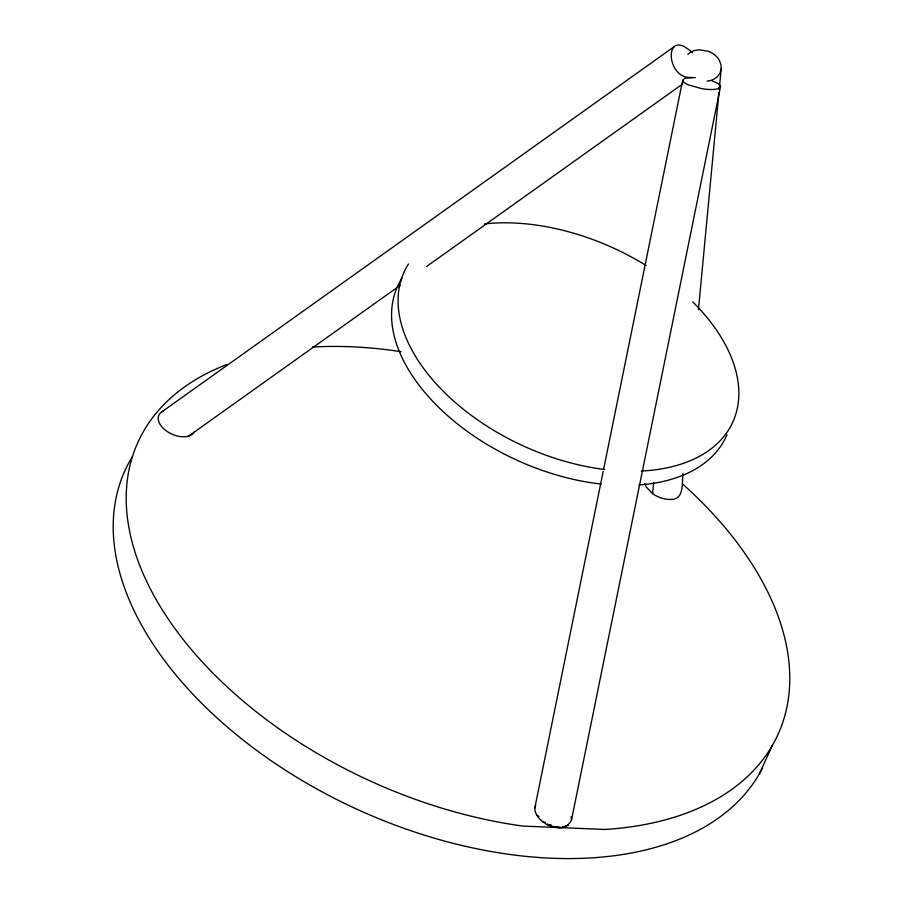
<?xml version="1.0" encoding="UTF-8"?>
<svg xmlns="http://www.w3.org/2000/svg" width="903" height="903" viewBox="0 0 903 903"><rect width="100%" height="100%" fill="white"/><g stroke="black" fill="none" stroke-linecap="round" stroke-linejoin="round"><path stroke-width="1.35" d="M682.95 473.646C681.776 482.631 684.609 499.461 670.997 499.461C664.416 499.664 657.982 497.361 652.598 493.659L653.659 482.439M698.437 309.706L718.946 92.535M719.206 89.736L721.192 68.718L720.944 64.598L719.454 60.557A21.209 17.8 5.4 0 0 708.832 51.415L699.182 49.778L694.531 50.557A16.502 13.85 5.4 0 0 687.883 54.315M712.174 80.999L714.815 81.992A16.502 4.617 11.5 0 1 720.515 86.586L571.52 819.924C564.352 836.302 535.366 823.863 534.734 808.332L603.215 471.253M603.78 468.488L682.645 80.311L685.072 78.121L695.333 77.545M721.192 68.718L720.165 72.612A16.502 13.85 5.4 0 1 710.571 80.536L707.083 81.123M534.734 808.332L535.671 805.386M565.289 826.798L561.384 827.667L556.745 827.34M759.276 773.984L772.279 745.596M720.515 86.586L718.077 88.765L715.12 89.341A21.209 5.937 11.5 0 1 701.789 88.652L688.334 84.905A16.502 4.617 11.5 0 1 682.634 80.311M692.262 52.634C663.333 25.386 665.251 80.344 691.924 77.376M161.287 412.265L674.191 46.651M188.783 436.025L400.153 285.359M426.566 266.52L682.736 83.923M562.343 827.329L568.461 825.207M551.936 826.245L560.142 827.475M551.259 825.286L547.218 824.337L551.09 825.274M542.895 821.73L545.446 822.554M536.608 815.161L539.001 816.38M652.598 493.659L646.311 487.101L644.753 483.59M571.204 816.594L571.52 819.924M762.572 767.934A351.809 211.731 24.6 0 1 341.718 801.999A351.809 211.731 24.6 0 1 132.098 457.087M682.86 484.256A351.809 211.731 24.6 0 1 604.987 829.462L522.984 826.087A351.809 211.731 24.6 0 1 164.369 613.16A351.809 211.731 24.6 0 1 226.619 364.598M312.314 347.068A351.809 211.731 24.6 0 1 401.067 351.685M194.077 432.085A19.55 11.762 24.6 0 1 167.066 431.42A19.55 11.762 24.6 0 1 163.296 411.113M692.759 301.907A180.668 108.732 24.6 0 1 641.288 471.027M604.717 469.515A180.668 108.732 24.6 0 1 440.021 387.929A180.668 108.732 24.6 0 1 408.472 263.947M484.268 223.944A180.668 108.732 24.6 0 1 646.063 265.459M726.983 434.749A180.668 108.732 24.6 0 1 638.906 484.967M601.105 484.053A180.668 108.732 24.6 0 1 434.501 403.144A180.668 108.732 24.6 0 1 401.97 278.135"/></g></svg>
